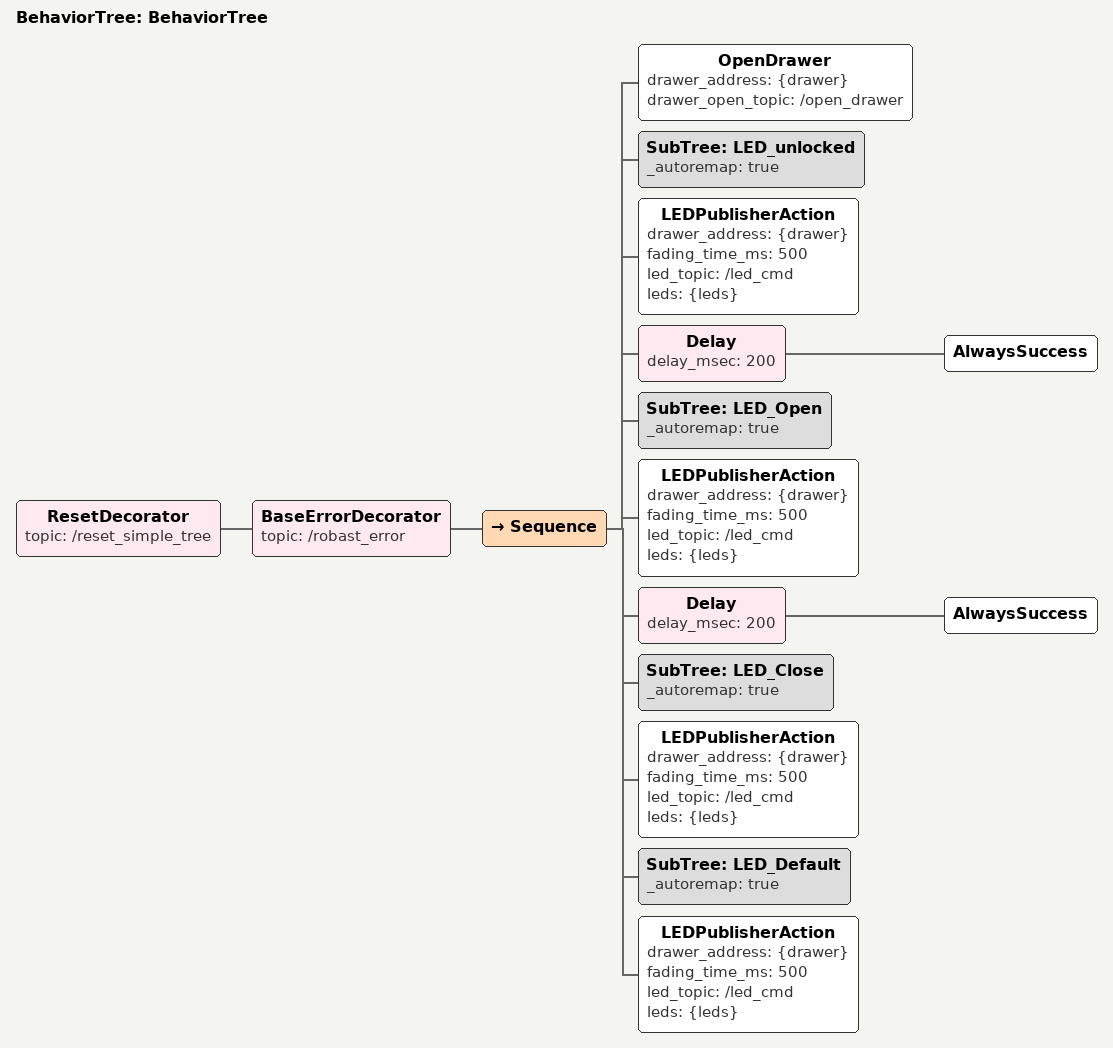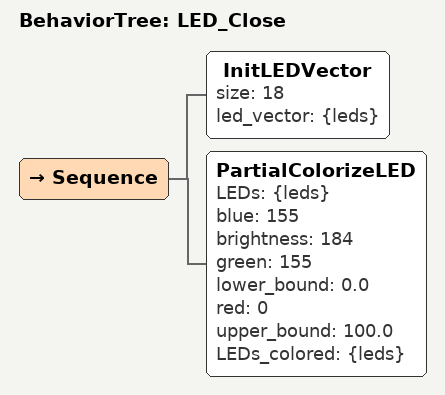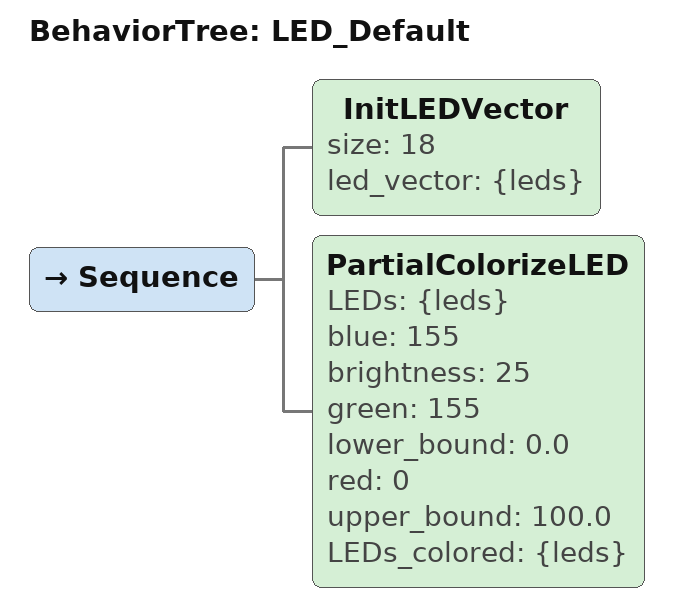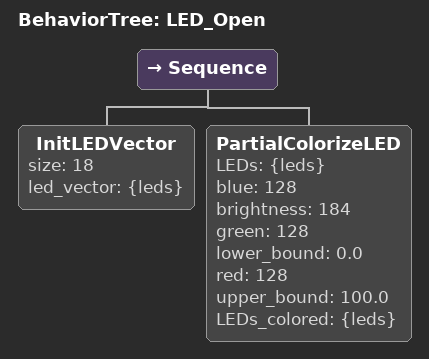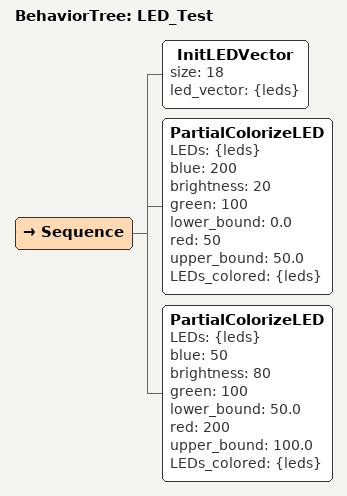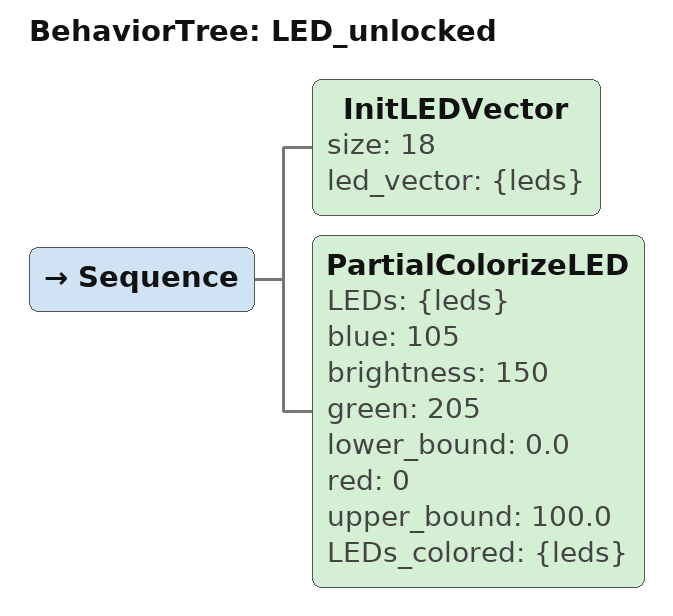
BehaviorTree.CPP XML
<?xml version="1.0" encoding="UTF-8"?>
<root BTCPP_format="4"
      main_tree_to_execute="BehaviorTree">
  <BehaviorTree ID="BehaviorTree">
    <ResetDecorator topic="/reset_simple_tree">
      <BaseErrorDecorator topic="/robast_error">
        <Sequence>
          <OpenDrawer drawer_address="{drawer}"
                      drawer_open_topic="/open_drawer"/>
          <SubTree ID="LED_unlocked"
                   _autoremap="true"/>
          <LEDPublisherAction drawer_address="{drawer}"
                              fading_time_ms="500"
                              led_topic="/led_cmd"
                              leds="{leds}"/>
          <Delay delay_msec="200">
            <AlwaysSuccess/>
          </Delay>
          <SubTree ID="LED_Open"
                   _autoremap="true"/>
          <LEDPublisherAction drawer_address="{drawer}"
                              fading_time_ms="500"
                              led_topic="/led_cmd"
                              leds="{leds}"/>
          <Delay delay_msec="200">
            <AlwaysSuccess/>
          </Delay>
          <SubTree ID="LED_Close"
                   _autoremap="true"/>
          <LEDPublisherAction drawer_address="{drawer}"
                              fading_time_ms="500"
                              led_topic="/led_cmd"
                              leds="{leds}"/>
          <SubTree ID="LED_Default"
                   _autoremap="true"/>
          <LEDPublisherAction drawer_address="{drawer}"
                              fading_time_ms="500"
                              led_topic="/led_cmd"
                              leds="{leds}"/>
        </Sequence>
      </BaseErrorDecorator>
    </ResetDecorator>
  </BehaviorTree>

  <BehaviorTree ID="LED_Close">
    <Sequence>
      <InitLEDVector size="18"
                     led_vector="{leds}"/>
      <PartialColorizeLED LEDs="{leds}"
                          blue="155"
                          brightness="184"
                          green="155"
                          lower_bound="0.0"
                          red="0"
                          upper_bound="100.0"
                          LEDs_colored="{leds}"/>
    </Sequence>
  </BehaviorTree>

  <BehaviorTree ID="LED_Default">
    <Sequence>
      <InitLEDVector size="18"
                     led_vector="{leds}"/>
      <PartialColorizeLED LEDs="{leds}"
                          blue="155"
                          brightness="25"
                          green="155"
                          lower_bound="0.0"
                          red="0"
                          upper_bound="100.0"
                          LEDs_colored="{leds}"/>
    </Sequence>
  </BehaviorTree>

  <BehaviorTree ID="LED_Open">
    <Sequence>
      <InitLEDVector size="18"
                     led_vector="{leds}"/>
      <PartialColorizeLED LEDs="{leds}"
                          blue="128"
                          brightness="184"
                          green="128"
                          lower_bound="0.0"
                          red="128"
                          upper_bound="100.0"
                          LEDs_colored="{leds}"/>
    </Sequence>
  </BehaviorTree>

  <BehaviorTree ID="LED_Test">
    <Sequence>
      <InitLEDVector size="18"
                     led_vector="{leds}"/>
      <PartialColorizeLED LEDs="{leds}"
                          blue="200"
                          brightness="20"
                          green="100"
                          lower_bound="0.0"
                          red="50"
                          upper_bound="50.0"
                          LEDs_colored="{leds}"/>
      <PartialColorizeLED LEDs="{leds}"
                          blue="50"
                          brightness="80"
                          green="100"
                          lower_bound="50.0"
                          red="200"
                          upper_bound="100.0"
                          LEDs_colored="{leds}"/>
    </Sequence>
  </BehaviorTree>

  <BehaviorTree ID="LED_unlocked">
    <Sequence>
      <InitLEDVector size="18"
                     led_vector="{leds}"/>
      <PartialColorizeLED LEDs="{leds}"
                          blue="105"
                          brightness="150"
                          green="205"
                          lower_bound="0.0"
                          red="0"
                          upper_bound="100.0"
                          LEDs_colored="{leds}"/>
    </Sequence>
  </BehaviorTree>

</root>
